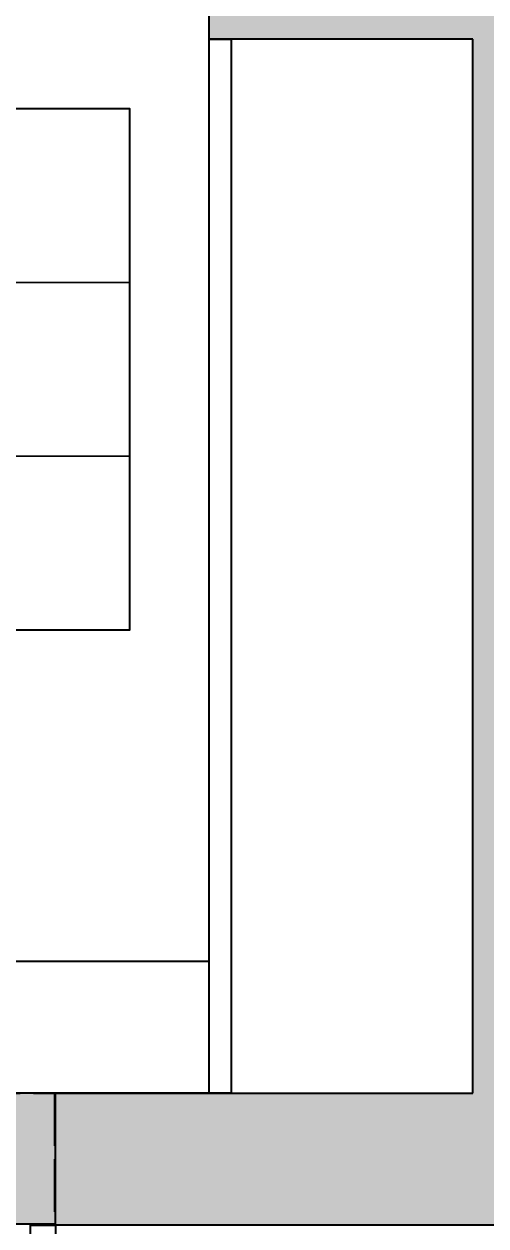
# Model space of a CAD drawing. Header units: millimetres. Extents: x 71819 to 78266, y 23672 to 38445.
# Drawn here: x 74281.1 to 74386.1, y 32524.4 to 32798.1 of the extents above; entities that cross this region are included whole.
import ezdxf
from ezdxf.enums import TextEntityAlignment as Align

# ---------------------------------------------------------------- set-up
doc = ezdxf.new("R2010")
doc.units = ezdxf.units.MM
doc.linetypes.add('ACAD_ISO02W100', pattern=[15, 12, -3])
doc.linetypes.add('ACAD_ISO03W100', pattern=[30, 12, -18])
doc.layers.add('Plan Archi', color=8, linetype='Continuous')
doc.layers.add('PRISES DE COURANT', color=5, linetype='Continuous')
doc.layers.add('STRUCTURE POUTRES', color=5, linetype='ACAD_ISO03W100', lineweight=20)
doc.styles.add('Verdana', font='verdana.ttf')

# ---------------------------------------------------------------- blocks, each defined once
blk = doc.blocks.new('ETIQ ECL')
at = {"color": 6, "linetype": 'ByBlock'}
blk.add_lwpolyline([(-28.092, 19.8), (28.092, 19.8), (28.092, -19.8), (-28.092, -19.8)], close=True, dxfattribs=at)
at = {"layer": 'STRUCTURE POUTRES', "color": 6, "linetype": 'ByBlock'}
for points in [[(-28.092, 19.8), (28.092, 19.8), (28.092, 6.6), (-28.092, 6.6)], [(-28.092, 6.6), (28.092, 6.6), (28.092, -6.6), (-28.092, -6.6)], [(-28.092, -6.6), (28.092, -6.6), (28.092, -19.8), (-28.092, -19.8)]]:
    blk.add_lwpolyline(points, close=True, dxfattribs=at)
at = {"layer": 'STRUCTURE POUTRES', "color": 6, "linetype": 'ByBlock', "style": 'Verdana'}
for tag, p in [('CIRCUIT', (0.326, 10.993)), ('CABLE', (-0.49, -2.078)), ('SECTION', (0.374, -14.321))]:
    blk.add_attdef(tag, text='', height=4.5, dxfattribs=at).set_placement(p, align=Align.CENTER)

msp = doc.modelspace()

# ---------------------------------------------------------------- hatches: boundary and pattern name
at = {"layer": 'Plan Archi'}
h = msp.add_hatch(color=256, dxfattribs=at)
h.dxf.hatch_style = 1
h.paths.add_polyline_path([(74383.18, 32554.66), (74383.18, 32794.65), (74323.18, 32794.65), (74323.18, 32804.65), (74393.18, 32804.65), (74393.18, 32524.66), (74288.18, 32524.66), (74288.18, 32554.66)])
at = {"layer": 'Plan Archi', "linetype": 'ACAD_ISO02W100'}
msp.add_hatch(color=256, dxfattribs=at).paths.add_polyline_path([(74238.18, 32554.66), (74288, 32554.66), (74288, 32524.83), (74238.18, 32524.83)])

# ---------------------------------------------------------------- linework, layer by layer
at = {"layer": 'Plan Archi'}
for p, q in [((74323.18, 32794.65), (74323.18, 32804.65)), ((74323.18, 32794.65), (74328.18, 32794.65)), ((74323.18, 32554.66), (74323.18, 32794.65)), ((74383.18, 32794.65), (74323.18, 32794.65)), ((74328.18, 32794.65), (74328.18, 32554.66)), ((74383.18, 32554.66), (74383.18, 32794.65)), ((74323.18, 32584.66), (73927.05, 32584.66)), ((74323.18, 32554.66), (73927.05, 32554.66)), ((74288.18, 32524.66), (74288.18, 32554.66)), ((74288.18, 32554.66), (74383.18, 32554.66)), ((74328.18, 32554.66), (74323.18, 32554.66)), ((74282.55, 32524.66), (74288.18, 32524.66)), ((74282.55, 32515.28), (74282.55, 32524.66)), ((74288.18, 32524.66), (74288.18, 32515.28)), ((74393.18, 32524.66), (74288.18, 32524.66))]:
    msp.add_line(p, q, dxfattribs=at)
at = {"layer": 'Plan Archi', "linetype": 'Continuous'}
msp.add_line((74323.18, 32554.66), (74323.18, 32584.66), dxfattribs=at)
at = {"layer": 'Plan Archi', "linetype": 'ACAD_ISO02W100'}
for p, q in [((74238.18, 32554.66), (74288, 32554.66)), ((74288, 32554.66), (74288, 32524.83)), ((74288, 32524.83), (74238.18, 32524.83))]:
    msp.add_line(p, q, dxfattribs=at)

# ---------------------------------------------------------------- block references
at = {"layer": 'PRISES DE COURANT', "color": 6, "linetype": 'ByBlock', "xscale": 3, "yscale": 3, "zscale": 3}
msp.add_blockref('ETIQ ECL', (74220.79, 32719.48), dxfattribs=at).add_auto_attribs({'SECTION': '3x2.5', 'CABLE': 'U1000R2V', 'CIRCUIT': 'CP19 RDC'})

doc.saveas('drawing.dxf')
